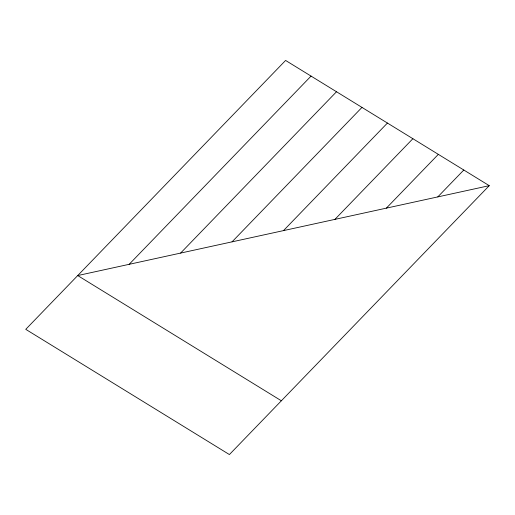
<?xml version="1.0" encoding="UTF-8"?>
<svg xmlns="http://www.w3.org/2000/svg" width="515" height="515" viewBox="0 0 515 515"><rect width="100%" height="100%" fill="white"/><g stroke="black" fill="none" stroke-linecap="round" stroke-linejoin="round"><path stroke-width="0.77" d="M129.162 264.324L311.06 76.091M180.604 253.084L336.514 91.747M232.046 241.85L361.968 107.397M283.488 230.611L387.428 123.053M334.924 219.371L412.882 138.702M386.366 208.137L438.336 154.358M437.808 196.897L463.796 170.008M489.25 185.664L229.4 454.558L25.75 329.336L285.6 60.442L489.25 185.664L77.72 275.557L281.37 400.779"/></g></svg>
